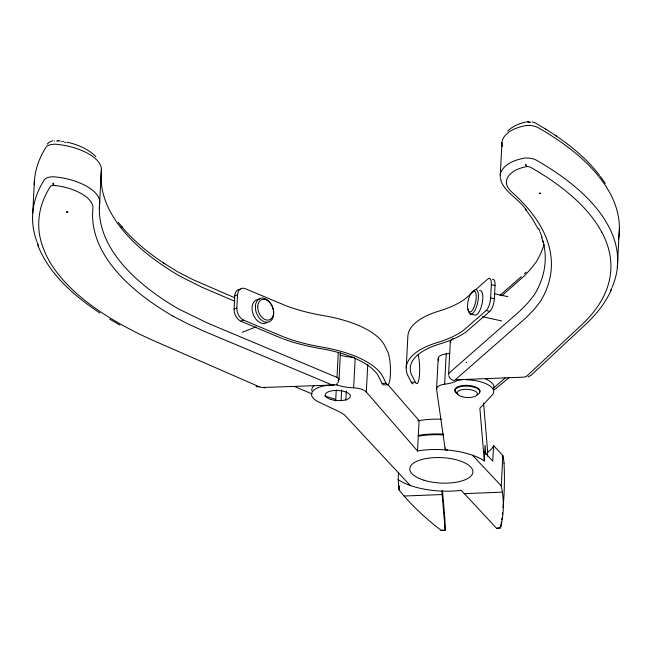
<?xml version="1.0" encoding="UTF-8"?>
<svg xmlns="http://www.w3.org/2000/svg" width="652" height="652" viewBox="0 0 652 652"><rect width="100%" height="100%" fill="white"/><g stroke="black" fill="none" stroke-linecap="round" stroke-linejoin="round"><path stroke-width="0.98" d="M172.984 316.163A404.053 162.682 3 0 1 92.869 208.787L92.926 207.849A55.819 22.47 3 0 0 70.905 188.99A36.52 14.703 3 0 0 56.537 185.698L53.391 185.315L53.13 183.204L53.391 185.315A4.303 1.736 3 0 0 50.554 186.293L50.416 186.472A389.815 156.945 3 0 0 42.861 247.222L45.689 254.093A389.994 157.018 3 0 0 156.61 341.982L259.088 386.709A5.216 2.103 3 0 0 263.538 387.459L333.816 385.014M32.714 213.481L34.409 180.906M99.365 208.151L101.402 169.634M281.615 338.282L240.922 321.224A9.992 6.822 68.7 0 1 234.101 309.032L234.785 295.829A9.992 6.822 68.7 0 1 240.661 289.276M386.098 383.327L382.968 376.921A89.715 36.121 3 0 0 321.876 347.084A109.43 44.059 3 0 1 284.117 337.108L243.685 320.148A9.992 6.822 68.7 0 1 236.855 307.956L237.54 294.753A9.992 6.822 68.7 0 1 245.323 288.689L285.755 305.649A109.43 44.059 3 0 0 323.514 315.625A89.715 36.121 3 0 1 384.607 345.462L387.744 351.868A17.213 3.504 87.7 0 1 390.393 374.541A17.213 3.504 87.7 0 1 386.098 383.327L382.137 383.49L377.907 375.153A85.665 34.491 3 0 0 325.209 349.415L320.605 348.575A113.228 45.591 3 0 1 303.343 345.006L301.68 344.59A113.171 45.567 3 0 1 284.5 339.358L284.239 339.26M336.253 389.839L335.756 399.456A6.479 3.203 -72.5 0 0 335.796 400.923M338.714 380.075A5.86 2.355 3 0 0 336.994 377.41L338.282 352.732M485.854 454.191L485.104 445.357L484.297 460.907L481.812 459.326A51.443 20.709 3 0 0 421.477 450.361L417.516 450.988L366.318 392.007A13.814 5.558 3 0 0 353.637 387.793A25.738 10.367 3 0 1 337.434 385.104L336.937 384.924L337.027 383.148M339.048 379.448L340.434 352.797M341.118 400.181L341.64 390.067M345.853 400.271L346.326 391.167M353.637 387.793L355.169 358.453M366.318 392.007L367.736 364.688M442.504 490.638L444.949 519.88L445.177 530.378L441.021 530.28A561.584 226.105 3 0 1 404.786 496.816L403.303 495.104A561.584 226.105 3 0 1 399.032 489.945L398.16 479.636L398.519 472.83M399.032 489.945L399.244 485.895M406.22 367.801L407.859 336.334A89.715 36.121 3 0 1 439.098 311.037A109.43 44.059 3 0 0 465.593 298.51L474.02 291.134M417.516 450.988L419.097 420.63L387.842 384.631M447.557 450.035L445.267 449.88L436.579 389.22L438.16 358.869A13.814 5.558 3 0 1 446.204 353.832A25.738 10.367 3 0 0 449.864 353.286M436.579 389.22A13.814 5.558 3 0 1 444.623 384.183L446.204 353.832M448.617 373.987L450.312 341.412M441.021 530.28L445.177 530.378L441.869 491.111M445.267 449.88L445.365 447.94M413.156 383.694A17.213 3.504 87.7 0 1 411.306 382.333L408.03 375.927A89.715 36.121 3 0 1 437.451 342.496A109.43 44.059 3 0 0 463.955 329.977L486.164 310.523A9.992 3.496 -77.6 0 0 490.646 297.882L491.339 284.68A9.992 3.496 -77.6 0 0 487.802 279.064L475.552 289.79M500.255 175.127L501.958 142.552M411.306 382.333L415.275 382.17L411.159 373.832A85.665 34.491 3 0 1 436.538 344.998L440.141 343.832A113.228 45.591 3 0 0 453.221 339.056L454.411 338.527A113.171 45.567 3 0 0 465.789 332.161L489.864 311.346A9.992 3.496 -77.6 0 0 494.355 298.697L495.039 285.503A9.992 3.496 -77.6 0 0 492.529 279.284M487.492 456.09L487.696 452.138L483.564 403.034M504.029 463.27L503.817 460.825A561.584 226.105 3 0 0 502.847 455.528L493.564 445.56L492.749 461.103L483.865 451.559M398.16 479.636L400.907 481.372A51.443 20.709 3 0 0 461.241 490.337L496.628 528.356L500.508 527.916A561.584 226.105 3 0 0 502.488 492.945L502.236 491.176A561.584 226.105 3 0 0 501.266 485.887L502.847 455.528M500.508 527.916L500.516 527.696A636.336 441.176 9.3 0 0 500.899 525.316M617.33 267.67L619.4 228.159M493.499 388.942L493.914 387.72L505.333 377.867M493.564 445.56L492.635 447.443A51.443 20.709 3 0 1 487.557 452.227M611.429 289.659C605.521 302.919 596.303 314.411 585.732 324.264L531.095 375.267L528.136 376.889M337.883 382.716L338.69 381.175M335.006 400.67L335.756 399.456L324.786 395.903M47.156 144.198L49.153 142.226L52.771 140.693M509.106 377.573L494.346 389.823M507.761 131.028C512.708 125.983 519.579 123.448 526.343 121.94M526.123 272.202L524.55 273.701M466.188 362.732L466.799 362.162M499.994 295.307L521.274 276.676M453.205 338.388L450.923 340.385A5.86 2.355 3 0 0 450.948 342.504M501.844 295.788L524.143 276.032L530.581 269.195L536.058 262.185A397.614 160.082 3 0 0 544.029 244.639M234.785 295.829L237.54 294.753M234.101 309.032L236.855 307.956M240.922 321.224L243.685 320.148M242.373 332.243L256.138 326.88M333.832 384.607L332.903 384.892L333.311 385.169M333.873 384.639L332.903 384.892L333.563 385.12M172.967 316.171L188.281 324.044L204.655 331.501L331.591 384.762L333.425 384.403L332.903 384.892L333.637 385.104M499.636 527.851L496.604 528.332M418.291 436.18L422.243 435.552A51.443 20.709 3 0 1 443.816 434.892M333.954 384.794L332.903 384.892L333.946 384.876M601.731 232.022A389.994 157.018 3 0 1 581.397 325.128L526.8 376.082A5.216 2.103 3 0 1 523.271 377.158L455.218 379.855L525.748 318.029L534.037 309.57L540.329 301.591A404.053 162.682 3 0 0 511.91 192.161L510.932 191.256A55.819 22.47 3 0 1 513.58 171.427A36.52 14.703 3 0 1 524.159 167.14L526.8 166.529L525.528 164.459L526.857 166.537A4.303 1.736 3 0 1 530.492 167.246L530.801 167.409A389.815 156.945 3 0 1 597.688 225.201L601.723 232.022M387.948 384.696L383.987 384.851A17.213 3.504 87.7 0 1 382.137 383.49M404.101 496.033L442.162 494.526M464.314 493.646L502.366 492.138M529.049 122.12L529.171 122.12A4.303 1.736 3 0 1 530.769 122.242M454.803 380.409C451.991 380.662 449.407 378.413 448.788 375.739M336.937 384.924L335.91 384.884A26.316 10.595 3 0 0 334.199 384.884M443.425 434.159L441.657 434.045A51.443 20.709 3 0 0 417.989 435.454M57.352 140.555L60.212 140.93M56.789 141.019L58.167 141.191M63.008 141.354L63.7 141.476M532.244 121.924L535.618 123.081L546.735 129.756M491.339 284.68L495.039 285.503M494.24 293.669L507.835 296.668M490.646 297.882L494.355 298.697M486.164 310.523L489.864 311.346M470.304 314.011L474.754 314.989A12.551 4.393 -77.6 0 0 482.211 303.164A12.551 4.393 -77.6 0 0 479.668 290.621M482.341 316.668L501.763 320.955M67.074 142.152C77.596 144.581 88.134 148.86 95.844 156.619M331.591 384.762L333.017 385.193M283.441 338.975L282.52 338.632M472.456 455.202L501.266 485.887M312.153 393.938L294.394 386.481M234.687 297.744L192.943 279.643L177.817 271.868L163.57 263.041L164.646 263.734C148.656 253.123 133.521 240.922 121.215 226.122L122.12 227.255L118.281 222.365M234.761 301.232L202.226 287.361L180.123 276.309A397.614 160.082 3 0 1 101.353 170.628A62.282 25.078 3 0 0 76.863 148.599A43.024 17.319 3 0 0 59.927 144.711L55.428 144.173A10.791 4.344 3 0 0 46.162 147.034A396.408 159.601 3 0 0 34.254 184.875M336.994 377.41L207.923 323.229L178.42 308.885A397.614 160.082 3 0 1 99.658 203.204A62.282 25.078 3 0 0 75.159 181.174A43.024 17.319 3 0 0 58.232 177.287L53.733 176.749A10.791 4.344 3 0 0 44.466 179.61A396.408 159.601 3 0 0 36.765 241.403M109.723 319.195L120.017 325.144M555.17 135.233C571.755 146.407 587.338 159.43 599.547 175.38M100.025 313.09C74.084 295.926 48.876 274.117 37.466 244.345M545.683 129.08L556.246 135.934M410.263 485.504L344.549 414.957L340.483 412.325L318.184 401.746A26.316 10.595 3 0 1 331.664 384.965M600.468 176.521L605.268 183.399M538.128 228.909L532.513 218.982L525.431 209.145L526.335 210.278C519.432 199.121 505.536 193.236 500.858 180.685M37.14 242.308L38.639 245.951M541.673 237.467L543.165 242.462M438.16 358.869L438.446 360.858M484.297 460.907L479.864 408.323L492.39 394.827A26.316 10.595 3 0 0 466.384 379.757M267.312 322.275A12.551 8.574 68.7 0 1 253 313.848A12.551 8.574 68.7 0 1 259.447 299.366M338.258 380.458A5.86 2.355 3 0 1 337.964 380.629M504.029 463.27A636.336 441.176 9.3 0 1 503.059 507.761M502.57 512.57A636.336 441.176 9.3 0 1 502.39 514.167M501.901 518.153A636.336 441.176 9.3 0 1 501.698 519.75M501.364 522.138A636.336 441.176 9.3 0 1 501.013 524.526M354.207 357.402A25.738 10.367 3 0 1 339.847 355.022M61.443 141.663A36.52 14.703 3 0 1 62.079 141.769M64.589 142.234A36.52 14.703 3 0 1 65.811 142.495M54.255 141.15A4.303 1.736 3 0 1 54.581 141.068M259.088 386.709A6.479 3.977 -67 0 1 256.04 386.18M264.777 387.565A6.479 1.263 88 0 1 263.807 387.451M417.769 420.817A51.443 20.709 3 0 1 441.469 419.203M311.835 390.735A26.316 10.595 3 0 1 314.394 385.446M418.176 354.566A17.213 3.504 87.7 0 1 419.342 376.318A17.213 3.504 87.7 0 1 415.275 382.17M472.618 291.925A12.551 4.393 -77.6 0 1 478.364 294.631A12.551 4.393 -77.6 0 1 474.069 311.811A12.551 4.393 -77.6 0 1 468.323 309.097M456.229 392.186A12.551 5.053 3 0 1 465.707 385.316A12.551 5.053 3 0 1 479.75 391.893M612.089 287.312A396.408 159.601 3 0 0 608.349 225.812L604.257 218.876A396.408 159.601 3 0 0 536.197 160.09A10.791 4.344 3 0 0 524.485 158.061L520.695 158.933A43.024 17.319 3 0 0 508.234 163.986A62.282 25.078 3 0 0 500.288 177.132M611.723 288.151A396.408 159.601 3 0 1 610.549 290.67M618.479 239.04A396.408 159.601 3 0 0 610.044 193.236L605.952 186.301A396.408 159.601 3 0 0 537.9 127.515A10.791 4.344 3 0 0 526.18 125.494L522.391 126.358A43.024 17.319 3 0 0 509.937 131.411A62.282 25.078 3 0 0 502.415 146.578M485.707 379.032A26.316 10.595 3 0 1 493.914 387.72M543.026 240.93A397.614 160.082 3 0 1 534.355 294.761L527.541 303.302L520.084 310.841L449.228 372.952A5.86 2.355 3 0 0 448.853 374.647M538.593 228.461A397.614 160.082 3 0 1 539.669 230.955M540.011 231.786A397.614 160.082 3 0 1 542.073 237.605M444.623 384.183A25.738 10.367 3 0 0 457.549 380.336L458.804 380.002A26.316 10.595 3 0 1 462.121 379.782M501.086 180.164A62.282 25.078 3 0 1 500.459 178.143M458.03 394.175A12.551 5.053 3 0 1 458.658 387.215A12.551 5.053 3 0 1 476.001 387.916A12.551 5.053 3 0 1 476.881 394.941M528.43 121.655L527.248 121.908L529.114 122.111L528.43 121.655M67.8 212.022L66.447 212.079L67.8 212.022M540.524 193.261L539.171 193.318L540.524 193.261M255.38 306.301A12.551 8.574 68.7 0 0 268.624 322.015A12.551 8.574 68.7 0 0 269.659 302.137A12.551 8.574 68.7 0 0 255.38 306.301M257.768 306.416A10.799 7.368 68.7 0 0 269.154 319.928A10.799 7.368 68.7 0 0 270.042 302.83A10.799 7.368 68.7 0 0 257.768 306.416M330.931 399.472A12.551 5.053 3 0 0 350.336 396.383A12.551 5.053 3 0 0 332.194 390.776A12.551 5.053 3 0 0 330.931 399.472M424.02 480.231A31.581 12.714 3 0 0 472.855 472.464A31.581 12.714 3 0 0 427.199 458.356A31.581 12.714 3 0 0 424.02 480.231M473.58 308.192A10.799 3.782 -77.6 0 0 474.477 291.094A10.799 3.782 -77.6 0 0 467.525 305.332A10.799 3.782 -77.6 0 0 473.58 308.192M461.706 396.587A10.155 4.091 3 0 0 477.411 394.085A10.155 4.091 3 0 0 462.724 389.554A10.155 4.091 3 0 0 461.706 396.587"/></g></svg>
